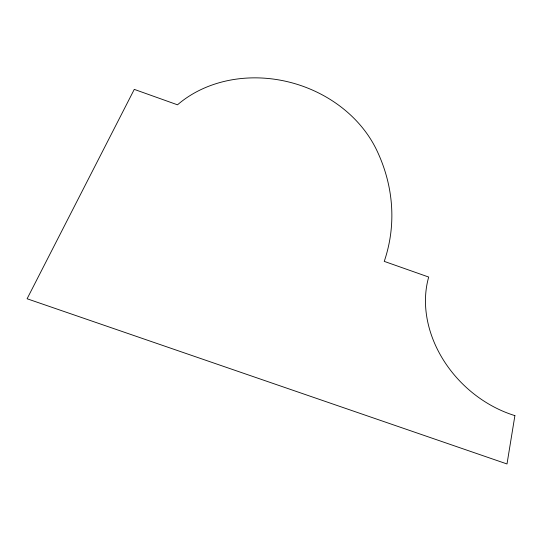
<?xml version="1.0" encoding="UTF-8"?>
<svg xmlns="http://www.w3.org/2000/svg" width="542" height="542" viewBox="0 0 542 542"><rect width="100%" height="100%" fill="white"/><g stroke="black" fill="none" stroke-linecap="round" stroke-linejoin="round"><path stroke-width="0.81" d="M514.9 415.626L507.007 463.966L27.1 298.764L134.274 89.383L177.498 104.809A121.686 102.492 16.7 0 1 376.71 150.175A193.338 165.479 10 0 1 384.244 261.38L428.695 277.05A109.62 89.145 43.5 0 0 514.9 415.626"/></g></svg>
